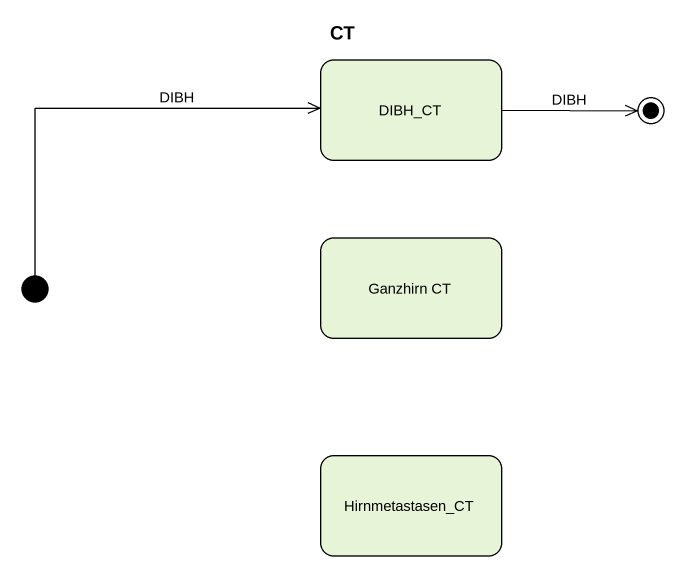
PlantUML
@startuml
title CT
hide empty description
state DIBH_CT
state "Ganzhirn CT" as Ganzhirn_CT
state Hirnmetastasen_CT
[*] -right-> DIBH_CT : DIBH
DIBH_CT -right-> [*] : DIBH
@enduml
